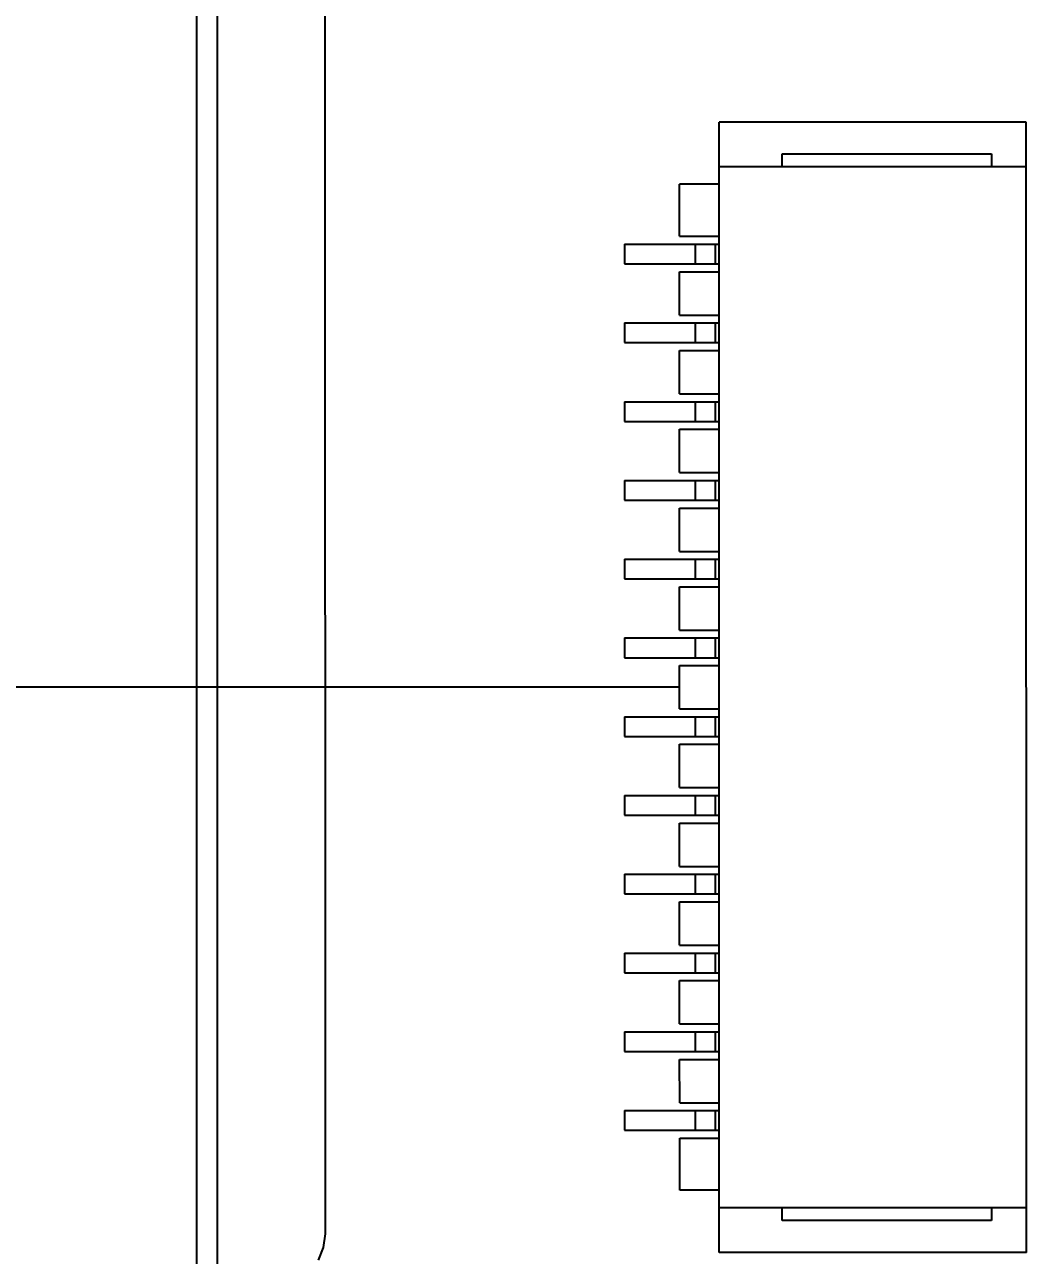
# Model space of a CAD drawing. Header units: millimetres. Extents: x 0 to 297, y 0 to 210.
# Drawn here: x 183.47 to 196.18, y 85.83 to 101.45 of the extents above; entities that cross this region are included whole.
import ezdxf

# ---------------------------------------------------------------- set-up
doc = ezdxf.new("R2010")
doc.units = ezdxf.units.MM
doc.header["$PDMODE"] = 3
doc.header["$PDSIZE"] = 8
doc.linetypes.add('solid', pattern=[0])
doc.layers.get('0').update_dxf_attribs({"linetype": 'CONTINUOUS'})
doc.layers.get('Defpoints').update_dxf_attribs({"linetype": 'CONTINUOUS'})
doc.layers.add('100', color=1, linetype='solid')
doc.styles.get("Standard").update_dxf_attribs({"font": 'txt', "width": 0.8})
doc.dimstyles.new('X0_5', dxfattribs={"dimscale": 0.5, "dimtxt": 2, "dimasz": 2, "dimexe": 1, "dimexo": 1, "dimgap": 0.5, "dimtad": 1, "dimtoh": 1, "dimzin": 0, "dimdsep": 46, "dimtxsty": 'STANDARD', "dimcen": 0, "dimclrd": 256, "dimclrt": 256, "dimadec": 0, "dimazin": 0, "dimtp": 0.1, "dimtm": 0.1, "dimtfac": 1, "dimtofl": 0, "dimtmove": 0, "dimatfit": 3, "dimfxl": 1, "dimtolj": 1, "dimtzin": 0, "dimarcsym": 0})

# ---------------------------------------------------------------- blocks, each defined once
blk = doc.blocks.new('*D19')
at = {"layer": '100', "color": 0, "lineweight": -2}
for p, q in [((189.856, 141.866), (168.928, 141.866)), ((191.783, 93.04), (168.928, 93.04))]:
    blk.add_line(p, q, dxfattribs=at)
at = {"layer": '100', "lineweight": -2}
blk.add_line((169.428, 140.366), (169.428, 94.54), dxfattribs=at)
at = {"layer": '100'}
for points in [[(169.678, 140.366), (169.178, 140.366), (169.428, 141.866)], [(169.178, 94.54), (169.678, 94.54), (169.428, 93.04)]]:
    blk.add_solid(points, dxfattribs=at)
at = {"layer": 'Defpoints', "color": 0}
for p in [(190.356, 141.866), (169.428, 93.04), (192.283, 93.04)]:
    blk.add_point(p, dxfattribs=at)
at = {"layer": '100', "insert": (168.428, 117.453), "char_height": 1.5, "attachment_point": 5, "rotation": 90}
blk.add_mtext('\\A1;48.83', dxfattribs=at)

msp = doc.modelspace()

# ---------------------------------------------------------------- linework, layer by layer
at = {"color": 7, "linetype": 'Continuous'}
for p, q in [((185.914, 146.465), (185.914, 77.265)), ((185.654, 146.295), (185.654, 77.235)), ((187.28, 116.183), (187.284, 86.1)), ((192.284, 85.865), (192.283, 100.215)), ((196.183, 100.215), (192.283, 100.215)), ((196.184, 85.865), (196.183, 100.215)), ((193.083, 99.647), (193.083, 99.81)), ((193.083, 99.81), (195.742, 99.81)), ((195.742, 99.81), (195.742, 99.647)), ((196.183, 99.647), (192.283, 99.647)), ((191.783, 98.765), (191.783, 99.425)), ((192.283, 99.425), (191.783, 99.425)), ((191.783, 98.765), (192.283, 98.765)), ((191.083, 98.665), (191.083, 98.415)), ((191.083, 98.665), (192.283, 98.665)), ((191.983, 98.415), (191.983, 98.665)), ((192.233, 98.665), (192.233, 98.415)), ((191.083, 98.415), (192.283, 98.415)), ((191.783, 97.765), (191.783, 98.315)), ((191.783, 98.315), (192.283, 98.315)), ((191.083, 97.665), (191.083, 97.415)), ((191.083, 97.665), (192.283, 97.665)), ((191.783, 97.765), (192.283, 97.765)), ((191.983, 97.415), (191.983, 97.665)), ((192.233, 97.665), (192.233, 97.415)), ((191.083, 97.415), (192.283, 97.415)), ((191.783, 96.765), (191.783, 97.315)), ((191.783, 97.315), (192.283, 97.315)), ((191.783, 96.765), (192.283, 96.765)), ((191.083, 96.665), (191.083, 96.415)), ((191.083, 96.665), (192.283, 96.665)), ((191.983, 96.415), (191.983, 96.665)), ((192.233, 96.665), (192.233, 96.415)), ((191.083, 96.415), (192.283, 96.415)), ((191.783, 95.765), (191.783, 96.315)), ((191.783, 96.315), (192.283, 96.315)), ((191.083, 95.665), (191.083, 95.415)), ((191.083, 95.665), (192.283, 95.665)), ((191.783, 95.765), (192.283, 95.765)), ((191.983, 95.415), (191.983, 95.665)), ((192.233, 95.665), (192.233, 95.415)), ((191.083, 95.415), (192.283, 95.415)), ((191.783, 94.765), (191.783, 95.315)), ((191.783, 95.315), (192.283, 95.315)), ((191.783, 94.765), (192.283, 94.765)), ((191.083, 94.665), (191.083, 94.415)), ((191.083, 94.665), (192.283, 94.665)), ((191.983, 94.415), (191.983, 94.665)), ((192.233, 94.665), (192.233, 94.415)), ((191.083, 94.415), (192.283, 94.415)), ((191.783, 93.765), (191.783, 94.315)), ((191.783, 94.315), (192.283, 94.315)), ((191.783, 93.765), (192.283, 93.765)), ((191.083, 93.665), (191.083, 93.415)), ((191.083, 93.665), (192.283, 93.665)), ((191.983, 93.415), (191.983, 93.665)), ((192.233, 93.665), (192.233, 93.415)), ((191.083, 93.415), (192.283, 93.415)), ((191.783, 92.765), (191.783, 93.315)), ((191.783, 93.315), (192.283, 93.315)), ((191.083, 92.665), (191.083, 92.415)), ((191.083, 92.665), (192.283, 92.665)), ((191.783, 92.765), (192.283, 92.765)), ((191.983, 92.415), (191.983, 92.665)), ((192.233, 92.665), (192.233, 92.415)), ((191.083, 92.415), (192.283, 92.415)), ((191.783, 91.765), (191.783, 92.315)), ((191.783, 92.315), (192.283, 92.315)), ((191.783, 91.765), (192.283, 91.765)), ((191.083, 91.665), (191.083, 91.415)), ((191.083, 91.665), (192.283, 91.665)), ((191.983, 91.415), (191.983, 91.665)), ((192.233, 91.665), (192.233, 91.415)), ((191.083, 91.415), (192.283, 91.415)), ((191.783, 91.315), (192.283, 91.315)), ((191.783, 90.765), (191.783, 91.315)), ((191.083, 90.665), (192.283, 90.665)), ((191.083, 90.665), (191.083, 90.415)), ((191.783, 90.765), (192.283, 90.765)), ((191.983, 90.415), (191.983, 90.665)), ((192.233, 90.665), (192.233, 90.415)), ((191.083, 90.415), (192.283, 90.415)), ((191.783, 90.315), (192.283, 90.315)), ((191.783, 89.765), (191.783, 90.315)), ((191.783, 89.765), (192.283, 89.765)), ((191.083, 89.665), (192.283, 89.665)), ((191.083, 89.665), (191.083, 89.415)), ((191.983, 89.415), (191.983, 89.665)), ((192.233, 89.665), (192.233, 89.415)), ((191.083, 89.415), (192.283, 89.415)), ((191.783, 89.315), (192.283, 89.315)), ((191.783, 88.765), (191.783, 89.315)), ((191.783, 88.765), (192.283, 88.765)), ((191.083, 88.665), (192.283, 88.665)), ((191.083, 88.665), (191.083, 88.415)), ((191.983, 88.415), (191.983, 88.665)), ((192.233, 88.665), (192.233, 88.415)), ((191.083, 88.415), (192.283, 88.415)), ((191.783, 88.315), (192.283, 88.315)), ((191.784, 87.765), (191.783, 88.315)), ((191.084, 87.665), (192.284, 87.665)), ((191.084, 87.665), (191.084, 87.415)), ((191.784, 87.765), (192.284, 87.765)), ((191.984, 87.415), (191.984, 87.665)), ((192.234, 87.665), (192.234, 87.415)), ((191.084, 87.415), (192.284, 87.415)), ((191.784, 87.315), (192.284, 87.315)), ((191.784, 86.655), (191.784, 87.315)), ((192.284, 86.655), (191.784, 86.655)), ((192.284, 86.433), (196.184, 86.433)), ((193.084, 86.27), (193.084, 86.433)), ((195.742, 86.433), (195.742, 86.27)), ((195.742, 86.27), (193.084, 86.27)), ((187.284, 86.1), (187.261, 85.927)), ((187.261, 85.927), (187.195, 85.767)), ((196.184, 85.865), (192.284, 85.865))]:
    msp.add_line(p, q, dxfattribs=at)

# ---------------------------------------------------------------- dimensions: what is measured, and where the dimension line sits
at = {"layer": '100'}
dim = msp.add_linear_dim(base=(169.428, 93.04), p1=(190.356, 141.866), p2=(192.283, 93.04), angle=90, dimstyle='X0_5', override={"dimtxt": 3, "dimasz": 3, "dimpost": '<>', "dimtvp": 0.1}, dxfattribs=at)
dim.commit()
dim.dimension.update_dxf_attribs({"geometry": '*D19', "text_midpoint": (169.428, 117.453), "dimtype": 160})

doc.saveas('drawing.dxf')
